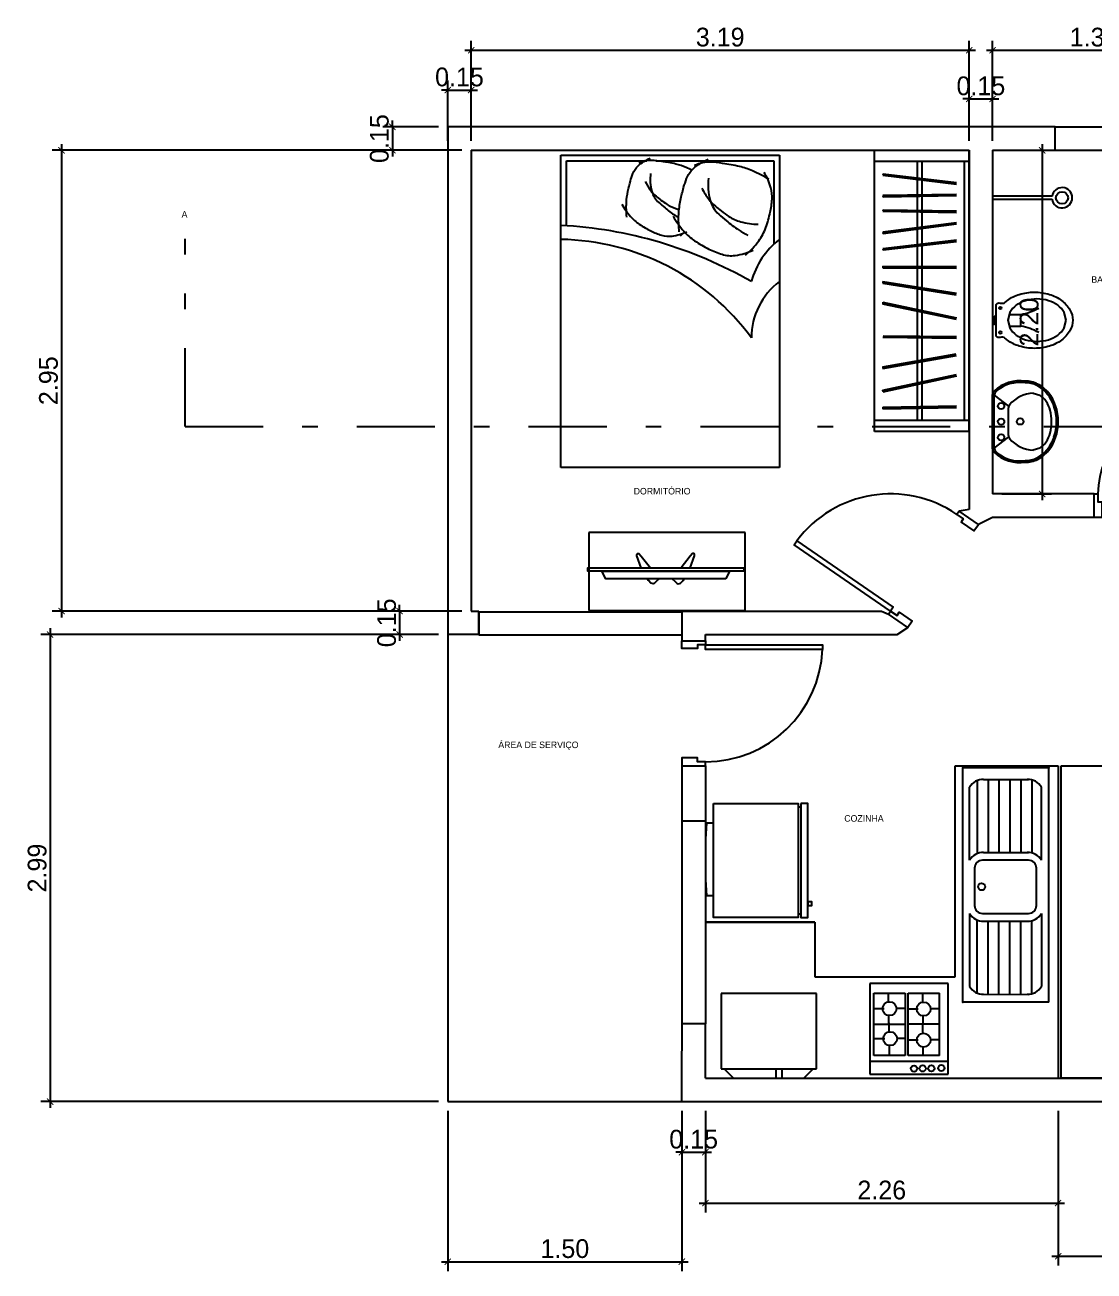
# Model space of a CAD drawing. Header units: millimetres. Extents: x 84 to 817, y 52 to 1155.
# Drawn here: x 84.43 to 91.28, y 58.32 to 66.3 of the extents above; entities that cross this region are included whole.
import ezdxf

# ---------------------------------------------------------------- set-up
doc = ezdxf.new("R2010")
doc.units = ezdxf.units.MM
doc.linetypes.add('DASHDOT', pattern=[1, 0.5, -0.25, 0, -0.25])
for name, color, linetype in [('01', 1, 'Continuous'), ('02', 2, 'Continuous'), ('Alvenaria', 3, 'Continuous'), ('Cotas', 7, 'Continuous'), ('Esquadrias', 20, 'Continuous'), ('GIRO', 1, 'Continuous'), ('LAYOUT', 6, 'Continuous'), ('Linha Corte', 2, 'DASHDOT'), ('Moveis', 223, 'Continuous'), ('Piso', 8, 'Continuous'), ('Textos e Legendas', 7, 'Continuous')]:
    doc.layers.add(name, color=color, linetype=linetype)
doc.styles.add('CENTURY GOTHIC', font='GOTHIC.TTF')
doc.dimstyles.new('1_50', dxfattribs={"dimtxt": 0.12, "dimasz": 0.04, "dimexe": 0.06, "dimexo": 0.06, "dimgap": 0.02, "dimtad": 1, "dimzin": 0, "dimdsep": 46, "dimtxsty": 'CENTURY GOTHIC', "dimblk": 'ARCHTICK', "dimcen": 0.09, "dimdle": 0.04, "dimclrd": 256, "dimclre": 256, "dimclrt": 256, "dimadec": 0, "dimazin": 0, "dimtfac": 1, "dimtix": 1, "dimtmove": 0, "dimatfit": 3, "dimldrblk": 'ARCHTICK', "dimfxl": 0.06, "dimtolj": 1, "dimtzin": 0, "dimarcsym": 0})

# ---------------------------------------------------------------- blocks, each defined once
blk = doc.blocks.new('_ArchTick')
at = {"color": 0, "linetype": 'ByBlock', "const_width": 0.15}
blk.add_lwpolyline([(-0.5, -0.5), (0.5, 0.5)], dxfattribs=at)
blk = doc.blocks.new('*D14')
at = {"layer": 'Cotas', "lineweight": -2, "transparency": 16777216}
for p, q in [((87.083, 62.3929), (84.5363, 62.3929)), ((84.5963, 62.4329), (84.5963, 59.3629)), ((87.083, 59.4029), (84.5363, 59.4029))]:
    blk.add_line(p, q, dxfattribs=at)
at = {"layer": 'Defpoints', "color": 0, "transparency": 16777216}
for p in [(87.143, 62.3929), (84.5963, 59.4029), (87.143, 59.4029)]:
    blk.add_point(p, dxfattribs=at)
at = {"layer": 'Cotas', "lineweight": -2, "transparency": 16777216, "xscale": 0.04, "yscale": 0.04, "zscale": 0.04}
for p, rotation in [((84.5963, 62.3929), 90), ((84.5963, 59.4029), 270)]:
    blk.add_blockref('_ArchTick', p, dxfattribs=dict(at, rotation=rotation))
at = {"layer": 'Cotas', "transparency": 16777216, "insert": (84.5133, 60.8979), "char_height": 0.12, "attachment_point": 5, "rotation": 90, "style": 'CENTURY GOTHIC'}
blk.add_mtext('\\A1;2.99', dxfattribs=at)
blk = doc.blocks.new('*D15')
at = {"layer": 'Cotas', "lineweight": -2, "transparency": 16777216}
for p, q in [((87.143, 59.3429), (87.143, 58.3179)), ((88.643, 59.3429), (88.643, 58.3179)), ((87.103, 58.3779), (88.683, 58.3779))]:
    blk.add_line(p, q, dxfattribs=at)
at = {"layer": 'Defpoints', "color": 0, "transparency": 16777216}
for p in [(87.143, 59.4029), (88.643, 59.4029), (88.643, 58.3779)]:
    blk.add_point(p, dxfattribs=at)
at = {"layer": 'Cotas', "lineweight": -2, "transparency": 16777216, "xscale": 0.04, "yscale": 0.04, "zscale": 0.04, "rotation": 180}
blk.add_blockref('_ArchTick', (87.143, 58.3779), dxfattribs=at)
at = {"layer": 'Cotas', "lineweight": -2, "transparency": 16777216, "xscale": 0.04, "yscale": 0.04, "zscale": 0.04}
blk.add_blockref('_ArchTick', (88.643, 58.3779), dxfattribs=at)
at = {"layer": 'Cotas', "transparency": 16777216, "insert": (87.893, 58.461), "char_height": 0.12, "attachment_point": 5, "style": 'CENTURY GOTHIC'}
blk.add_mtext('\\A1;1.50', dxfattribs=at)
blk = doc.blocks.new('*D16')
at = {"layer": 'Cotas', "lineweight": -2, "transparency": 16777216}
for p, q in [((87.293, 65.5529), (87.293, 66.1939)), ((90.483, 65.5529), (90.483, 66.1939)), ((87.253, 66.1339), (90.523, 66.1339))]:
    blk.add_line(p, q, dxfattribs=at)
at = {"layer": 'Defpoints', "color": 0, "transparency": 16777216}
for p in [(90.483, 66.1339), (87.293, 65.4929), (90.483, 65.4929)]:
    blk.add_point(p, dxfattribs=at)
at = {"layer": 'Cotas', "lineweight": -2, "transparency": 16777216, "xscale": 0.04, "yscale": 0.04, "zscale": 0.04, "rotation": 180}
blk.add_blockref('_ArchTick', (87.293, 66.1339), dxfattribs=at)
at = {"layer": 'Cotas', "lineweight": -2, "transparency": 16777216, "xscale": 0.04, "yscale": 0.04, "zscale": 0.04}
blk.add_blockref('_ArchTick', (90.483, 66.1339), dxfattribs=at)
at = {"layer": 'Cotas', "transparency": 16777216, "insert": (88.888, 66.2169), "char_height": 0.12, "attachment_point": 5, "style": 'CENTURY GOTHIC'}
blk.add_mtext('\\A1;3.19', dxfattribs=at)
blk = doc.blocks.new('*D17')
at = {"layer": 'Cotas', "lineweight": -2, "transparency": 16777216}
for p, q in [((84.669, 65.5329), (84.669, 62.5029)), ((87.233, 65.4929), (84.609, 65.4929)), ((87.233, 62.5429), (84.609, 62.5429))]:
    blk.add_line(p, q, dxfattribs=at)
at = {"layer": 'Defpoints', "color": 0, "transparency": 16777216}
for p in [(87.293, 65.4929), (84.669, 62.5429), (87.293, 62.5429)]:
    blk.add_point(p, dxfattribs=at)
at = {"layer": 'Cotas', "lineweight": -2, "transparency": 16777216, "xscale": 0.04, "yscale": 0.04, "zscale": 0.04}
for p, rotation in [((84.669, 65.4929), 90), ((84.669, 62.5429), 270)]:
    blk.add_blockref('_ArchTick', p, dxfattribs=dict(at, rotation=rotation))
at = {"layer": 'Cotas', "transparency": 16777216, "insert": (84.5859, 64.0179), "char_height": 0.12, "attachment_point": 5, "rotation": 90, "style": 'CENTURY GOTHIC'}
blk.add_mtext('\\A1;2.95', dxfattribs=at)
blk = doc.blocks.new('*D18')
at = {"layer": 'Cotas', "lineweight": -2, "transparency": 16777216}
for p, q in [((90.633, 65.5529), (90.633, 66.1938)), ((91.933, 65.5529), (91.933, 66.1938)), ((90.593, 66.1338), (91.973, 66.1338))]:
    blk.add_line(p, q, dxfattribs=at)
at = {"layer": 'Defpoints', "color": 0, "transparency": 16777216}
for p in [(91.933, 66.1338), (90.633, 65.4929), (91.933, 65.4929)]:
    blk.add_point(p, dxfattribs=at)
at = {"layer": 'Cotas', "lineweight": -2, "transparency": 16777216, "xscale": 0.04, "yscale": 0.04, "zscale": 0.04, "rotation": 180}
blk.add_blockref('_ArchTick', (90.633, 66.1338), dxfattribs=at)
at = {"layer": 'Cotas', "lineweight": -2, "transparency": 16777216, "xscale": 0.04, "yscale": 0.04, "zscale": 0.04}
blk.add_blockref('_ArchTick', (91.933, 66.1338), dxfattribs=at)
at = {"layer": 'Cotas', "transparency": 16777216, "insert": (91.283, 66.2168), "char_height": 0.12, "attachment_point": 5, "style": 'CENTURY GOTHIC'}
blk.add_mtext('\\A1;1.30', dxfattribs=at)
blk = doc.blocks.new('*D22')
at = {"layer": 'Cotas', "lineweight": -2, "transparency": 16777216}
for p, q in [((90.9506, 65.5329), (90.9506, 63.2529)), ((90.693, 65.4929), (91.0106, 65.4929)), ((90.693, 63.2929), (91.0106, 63.2929))]:
    blk.add_line(p, q, dxfattribs=at)
at = {"layer": 'Defpoints', "color": 0, "transparency": 16777216}
for p in [(90.633, 65.4929), (90.633, 63.2929), (90.9506, 63.2929)]:
    blk.add_point(p, dxfattribs=at)
at = {"layer": 'Cotas', "lineweight": -2, "transparency": 16777216, "xscale": 0.04, "yscale": 0.04, "zscale": 0.04}
for p, rotation in [((90.9506, 65.4929), 90), ((90.9506, 63.2929), 270)]:
    blk.add_blockref('_ArchTick', p, dxfattribs=dict(at, rotation=rotation))
at = {"layer": 'Cotas', "transparency": 16777216, "insert": (90.8676, 64.3929), "char_height": 0.12, "attachment_point": 5, "rotation": 90, "style": 'CENTURY GOTHIC'}
blk.add_mtext('\\A1;2.20', dxfattribs=at)
blk = doc.blocks.new('*D23')
at = {"layer": 'Cotas', "lineweight": -2, "transparency": 16777216}
for p, q in [((87.143, 65.5529), (87.143, 65.9388)), ((87.293, 65.5529), (87.293, 65.9388)), ((87.143, 65.8788), (87.103, 65.8788)), ((87.143, 65.8788), (87.293, 65.8788)), ((87.293, 65.8788), (87.333, 65.8788))]:
    blk.add_line(p, q, dxfattribs=at)
at = {"layer": 'Defpoints', "color": 0, "transparency": 16777216}
for p in [(87.293, 65.8788), (87.143, 65.4929), (87.293, 65.4929)]:
    blk.add_point(p, dxfattribs=at)
at = {"layer": 'Cotas', "lineweight": -2, "transparency": 16777216, "xscale": 0.04, "yscale": 0.04, "zscale": 0.04}
blk.add_blockref('_ArchTick', (87.143, 65.8788), dxfattribs=at)
at = {"layer": 'Cotas', "lineweight": -2, "transparency": 16777216, "xscale": 0.04, "yscale": 0.04, "zscale": 0.04, "rotation": 180}
blk.add_blockref('_ArchTick', (87.293, 65.8788), dxfattribs=at)
at = {"layer": 'Cotas', "transparency": 16777216, "insert": (87.218, 65.9618), "char_height": 0.12, "attachment_point": 5, "style": 'CENTURY GOTHIC'}
blk.add_mtext('\\A1;0.15', dxfattribs=at)
blk = doc.blocks.new('*D24')
at = {"layer": 'Cotas', "lineweight": -2, "transparency": 16777216}
for p, q in [((86.7881, 65.6429), (86.7881, 65.6829)), ((87.083, 65.6429), (86.7281, 65.6429)), ((86.7881, 65.6429), (86.7881, 65.4929)), ((87.083, 65.4929), (86.7281, 65.4929)), ((86.7881, 65.4929), (86.7881, 65.4529))]:
    blk.add_line(p, q, dxfattribs=at)
at = {"layer": 'Defpoints', "color": 0, "transparency": 16777216}
for p in [(87.143, 65.6429), (86.7881, 65.4929), (87.143, 65.4929)]:
    blk.add_point(p, dxfattribs=at)
at = {"layer": 'Cotas', "lineweight": -2, "transparency": 16777216, "xscale": 0.04, "yscale": 0.04, "zscale": 0.04}
for p, rotation in [((86.7881, 65.6429), 270), ((86.7881, 65.4929), 90)]:
    blk.add_blockref('_ArchTick', p, dxfattribs=dict(at, rotation=rotation))
at = {"layer": 'Cotas', "transparency": 16777216, "insert": (86.7051, 65.5679), "char_height": 0.12, "attachment_point": 5, "rotation": 90, "style": 'CENTURY GOTHIC'}
blk.add_mtext('\\A1;0.15', dxfattribs=at)
blk = doc.blocks.new('*D25')
at = {"layer": 'Cotas', "lineweight": -2, "transparency": 16777216}
for p, q in [((90.483, 65.8219), (90.443, 65.8219)), ((90.483, 65.7029), (90.483, 65.8819)), ((90.483, 65.8219), (90.633, 65.8219)), ((90.633, 65.7029), (90.633, 65.8819)), ((90.633, 65.8219), (90.673, 65.8219))]:
    blk.add_line(p, q, dxfattribs=at)
at = {"layer": 'Defpoints', "color": 0, "transparency": 16777216}
for p in [(90.633, 65.8219), (90.483, 65.6429), (90.633, 65.6429)]:
    blk.add_point(p, dxfattribs=at)
at = {"layer": 'Cotas', "lineweight": -2, "transparency": 16777216, "xscale": 0.04, "yscale": 0.04, "zscale": 0.04}
blk.add_blockref('_ArchTick', (90.483, 65.8219), dxfattribs=at)
at = {"layer": 'Cotas', "lineweight": -2, "transparency": 16777216, "xscale": 0.04, "yscale": 0.04, "zscale": 0.04, "rotation": 180}
blk.add_blockref('_ArchTick', (90.633, 65.8219), dxfattribs=at)
at = {"layer": 'Cotas', "transparency": 16777216, "insert": (90.558, 65.9049), "char_height": 0.12, "attachment_point": 5, "style": 'CENTURY GOTHIC'}
blk.add_mtext('\\A1;0.15', dxfattribs=at)
blk = doc.blocks.new('*D31')
at = {"layer": 'Cotas', "lineweight": -2, "transparency": 16777216}
for p, q in [((86.8347, 62.5429), (86.8347, 62.5829)), ((87.083, 62.5429), (86.7747, 62.5429)), ((86.8347, 62.5429), (86.8347, 62.3929)), ((87.083, 62.3929), (86.7747, 62.3929)), ((86.8347, 62.3929), (86.8347, 62.3529))]:
    blk.add_line(p, q, dxfattribs=at)
at = {"layer": 'Defpoints', "color": 0, "transparency": 16777216}
for p in [(87.143, 62.5429), (86.8347, 62.3929), (87.143, 62.3929)]:
    blk.add_point(p, dxfattribs=at)
at = {"layer": 'Cotas', "lineweight": -2, "transparency": 16777216, "xscale": 0.04, "yscale": 0.04, "zscale": 0.04}
for p, rotation in [((86.8347, 62.5429), 270), ((86.8347, 62.3929), 90)]:
    blk.add_blockref('_ArchTick', p, dxfattribs=dict(at, rotation=rotation))
at = {"layer": 'Cotas', "transparency": 16777216, "insert": (86.7517, 62.4679), "char_height": 0.12, "attachment_point": 5, "rotation": 90, "style": 'CENTURY GOTHIC'}
blk.add_mtext('\\A1;0.15', dxfattribs=at)
blk = doc.blocks.new('*D32')
at = {"layer": 'Cotas', "lineweight": -2, "transparency": 16777216}
for p, q in [((88.643, 59.3429), (88.643, 59.0186)), ((88.793, 59.3429), (88.793, 59.0186)), ((88.643, 59.0786), (88.603, 59.0786)), ((88.643, 59.0786), (88.793, 59.0786)), ((88.793, 59.0786), (88.833, 59.0786))]:
    blk.add_line(p, q, dxfattribs=at)
at = {"layer": 'Defpoints', "color": 0, "transparency": 16777216}
for p in [(88.643, 59.4029), (88.793, 59.4029), (88.793, 59.0786)]:
    blk.add_point(p, dxfattribs=at)
at = {"layer": 'Cotas', "lineweight": -2, "transparency": 16777216, "xscale": 0.04, "yscale": 0.04, "zscale": 0.04}
blk.add_blockref('_ArchTick', (88.643, 59.0786), dxfattribs=at)
at = {"layer": 'Cotas', "lineweight": -2, "transparency": 16777216, "xscale": 0.04, "yscale": 0.04, "zscale": 0.04, "rotation": 180}
blk.add_blockref('_ArchTick', (88.793, 59.0786), dxfattribs=at)
at = {"layer": 'Cotas', "transparency": 16777216, "insert": (88.718, 59.1616), "char_height": 0.12, "attachment_point": 5, "style": 'CENTURY GOTHIC'}
blk.add_mtext('\\A1;0.15', dxfattribs=at)
blk = doc.blocks.new('*D33')
at = {"layer": 'Cotas', "lineweight": -2, "transparency": 16777216}
for p, q in [((88.793, 59.3429), (88.793, 58.6931)), ((91.053, 59.3429), (91.053, 58.6931)), ((88.753, 58.7531), (91.093, 58.7531))]:
    blk.add_line(p, q, dxfattribs=at)
at = {"layer": 'Defpoints', "color": 0, "transparency": 16777216}
for p in [(88.793, 59.4029), (91.053, 59.4029), (91.053, 58.7531)]:
    blk.add_point(p, dxfattribs=at)
at = {"layer": 'Cotas', "lineweight": -2, "transparency": 16777216, "xscale": 0.04, "yscale": 0.04, "zscale": 0.04, "rotation": 180}
blk.add_blockref('_ArchTick', (88.793, 58.7531), dxfattribs=at)
at = {"layer": 'Cotas', "lineweight": -2, "transparency": 16777216, "xscale": 0.04, "yscale": 0.04, "zscale": 0.04}
blk.add_blockref('_ArchTick', (91.053, 58.7531), dxfattribs=at)
at = {"layer": 'Cotas', "transparency": 16777216, "insert": (89.923, 58.8361), "char_height": 0.12, "attachment_point": 5, "style": 'CENTURY GOTHIC'}
blk.add_mtext('\\A1;2.26', dxfattribs=at)
blk = doc.blocks.new('*D34')
at = {"layer": 'Cotas', "lineweight": -2, "transparency": 16777216}
for p, q in [((91.053, 59.3429), (91.053, 58.3532)), ((94.103, 59.3429), (94.103, 58.3532)), ((91.013, 58.4132), (94.143, 58.4132))]:
    blk.add_line(p, q, dxfattribs=at)
at = {"layer": 'Defpoints', "color": 0, "transparency": 16777216}
for p in [(91.053, 59.4029), (94.103, 59.4029), (94.103, 58.4132)]:
    blk.add_point(p, dxfattribs=at)
at = {"layer": 'Cotas', "lineweight": -2, "transparency": 16777216, "xscale": 0.04, "yscale": 0.04, "zscale": 0.04, "rotation": 180}
blk.add_blockref('_ArchTick', (91.053, 58.4132), dxfattribs=at)
at = {"layer": 'Cotas', "lineweight": -2, "transparency": 16777216, "xscale": 0.04, "yscale": 0.04, "zscale": 0.04}
blk.add_blockref('_ArchTick', (94.103, 58.4132), dxfattribs=at)
at = {"layer": 'Cotas', "transparency": 16777216, "insert": (92.578, 58.4962), "char_height": 0.12, "attachment_point": 5, "style": 'CENTURY GOTHIC'}
blk.add_mtext('\\A1;3.05', dxfattribs=at)
blk = doc.blocks.new('novo bloco01')
at = {"layer": 'Moveis'}
for p, q in [((0.08, 0), (0, 0)), ((0, 0), (0, -0.5)), ((0.58, 0), (0.08, 0)), ((0.08, -0.5), (0.08, 0)), ((0.58, -0.5), (0.58, 0)), ((0.1181, -0.2257), (0.1181, -0.0257)), ((0.1181, -0.0257), (0.3181, -0.0257)), ((0.2252, -0.0948), (0.2252, -0.0297)), ((0.3181, -0.0257), (0.5181, -0.0257)), ((0.3181, -0.0257), (0.3181, -0.2257)), ((0.4172, -0.0908), (0.4172, -0.0257)), ((0.5181, -0.0257), (0.5181, -0.2257)), ((0.1811, -0.1228), (0.1273, -0.1228)), ((0.2702, -0.1228), (0.3273, -0.1228)), ((0.3732, -0.1188), (0.3193, -0.1188)), ((0.4622, -0.1188), (0.5193, -0.1188)), ((0.5181, -0.2257), (0.1181, -0.2257)), ((0.2273, -0.2297), (0.2273, -0.1797)), ((0.4193, -0.2257), (0.4193, -0.1757)), ((0.1183, -0.4446), (0.1183, -0.2446)), ((0.1183, -0.2446), (0.5183, -0.2446)), ((0.2162, -0.3097), (0.2162, -0.2446)), ((0.3183, -0.4446), (0.3183, -0.2446)), ((0.4152, -0.3097), (0.4152, -0.2446)), ((0.5183, -0.2446), (0.5183, -0.4446)), ((0.1721, -0.3377), (0.1183, -0.3377)), ((0.2183, -0.4446), (0.2183, -0.3946)), ((0.2612, -0.3377), (0.3183, -0.3377)), ((0.3712, -0.3377), (0.3173, -0.3377)), ((0.4173, -0.4446), (0.4173, -0.3946)), ((0.4602, -0.3377), (0.5173, -0.3377)), ((0.1183, -0.4446), (0.2183, -0.4446)), ((0.2183, -0.4446), (0.3183, -0.4446)), ((0.3183, -0.4446), (0.5183, -0.4446)), ((0, -0.5), (0.08, -0.5)), ((0.08, -0.5), (0.58, -0.5))]:
    blk.add_line(p, q, dxfattribs=at)
for centre, radius in [((0.2262, -0.1288), 0.0444), ((0.4182, -0.1248), 0.0444), ((0.0349, -0.2822), 0.02), ((0.0356, -0.338), 0.02), ((0.2172, -0.3437), 0.0444), ((0.4162, -0.3437), 0.0444), ((0.0362, -0.3937), 0.02), ((0.0378, -0.4564), 0.02)]:
    blk.add_circle(centre, radius, dxfattribs=at)
blk = doc.blocks.new('Geladeira_Superior')
for points in [[(0.2313, -0.0515), (0.2313, -0.0073), (0.1313, 0), (-0.1313, 0), (-0.2313, -0.0073), (-0.2313, -0.0515)], [(-0.3508, -0.6109), (-0.3508, -0.5952)], [(0.3351, -0.5952), (0.3351, -0.6109)]]:
    blk.add_lwpolyline(points)
for points in [[(0.3569, -0.0515), (0.3569, -0.5952), (-0.3726, -0.5952), (-0.3726, -0.0515)], [(0.3569, -0.6109), (-0.3726, -0.6109), (-0.3726, -0.657), (0.3569, -0.657)], [(-0.2957, -0.657), (-0.2957, -0.6813), (-0.2715, -0.6813), (-0.2715, -0.657)]]:
    blk.add_lwpolyline(points, close=True)
blk = doc.blocks.new('Forno1p')
at = {"layer": '01', "color": 200}
for p, q in [((-0.085, 0), (-0.085, -0.06)), ((-0.045, -0.06), (-0.045, 0))]:
    blk.add_line(p, q, dxfattribs=at)
at = {"layer": '02', "color": 200}
for p, q in [((-0.285, -0.06), (-0.225, 0)), ((0.225, 0), (-0.225, 0)), ((0.305, -0.06), (-0.305, -0.06)), ((-0.305, -0.06), (-0.305, -0.543)), ((0.285, -0.06), (0.225, 0)), ((0.305, -0.543), (0.305, -0.06)), ((-0.305, -0.543), (0.305, -0.543))]:
    blk.add_line(p, q, dxfattribs=at)
blk = doc.blocks.new('P80E')
for points in [[(0.025, 0.15), (0.025, 0.9), (0.055, 0.9), (0.055, 0.15)], [(0, 0.15), (0.025, 0.15), (0.025, 0.1), (0.05, 0.1), (0.05, 0), (0, 0)], [(0.8, 0.15), (0.775, 0.15), (0.775, 0.1), (0.75, 0.1), (0.75, 0), (0.8, 0)]]:
    blk.add_lwpolyline(points, close=True)
at = {"layer": 'GIRO'}
blk.add_arc((0.024375, 0.15), 0.750625, 0, 87.6617213, dxfattribs=at)
blk = doc.blocks.new('P60D')
for points in [[(-0.025, 0.15), (-0.025, 0.7), (-0.055, 0.7), (-0.055, 0.15)], [(-0.6, 0.15), (-0.575, 0.15), (-0.575, 0.1), (-0.55, 0.1), (-0.55, 0), (-0.6, 0)], [(0, 0.15), (-0.025, 0.15), (-0.025, 0.1), (-0.05, 0.1), (-0.05, 0), (0, 0)]]:
    blk.add_lwpolyline(points, close=True)
at = {"layer": 'GIRO'}
blk.add_arc((-0.025, 0.15), 0.55, 90, 180, dxfattribs=at)
blk = doc.blocks.new('Janela_50')
at = {"layer": 'Esquadrias'}
for p, q in [((98.076, 63.7575), (98.576, 63.7575)), ((98.076, 63.6075), (98.076, 63.7575)), ((98.576, 63.7575), (98.576, 63.6075)), ((98.576, 63.6075), (98.076, 63.6075))]:
    blk.add_line(p, q, dxfattribs=at)
blk = doc.blocks.new('JANELA_130')
at = {"layer": 'Esquadrias'}
for p, q in [((98.1422, 64.4692), (99.4422, 64.4692)), ((98.1422, 64.3192), (98.1422, 64.4692)), ((99.4422, 64.4692), (99.4422, 64.3192)), ((99.4422, 64.3192), (98.1422, 64.3192))]:
    blk.add_line(p, q, dxfattribs=at)
blk = doc.blocks.new('PiaP1')
for p, q in [((0, -0.1741), (0, 0.1741)), ((0.0107, -0.1694), (0.0107, 0.1694)), ((0.2599, 0.1827), (0.302, 0.1703)), ((0.101, -0.0888), (0.101, 0.0888)), ((0.302, -0.1703), (0.2599, -0.1827))]:
    blk.add_line(p, q)
for points in [[(0.0107, 0.1687), (0.1026, 0.0984)], [(0.0107, -0.1687), (0.1026, -0.0984)]]:
    blk.add_lwpolyline(points)
for centre, radius in [((0.0545, 0.1003), 0.0201), ((0.0545, 0.0003), 0.0201), ((0.1769, 0.0019), 0.0208), ((0.0545, -0.1003), 0.0201)]:
    blk.add_circle(centre, radius)
for centre, radius, start, end in [((0.1765, 0.019), 0.2433, 82.08429, 133.37226), ((0.1765, 0.019), 0.2326, 81.90015, 132.07588), ((0.21, 0.0891), 0.1602, 62.84962, 90.26476), ((0.21, 0.0891), 0.1709, 62.84962, 90), ((0.188, 0.0461), 0.2192, 38.92754, 62.84962), ((0.03, 0.1741), 0.03, 133.37226, 180), ((0.0407, 0.1694), 0.03, 132.07588, 180), ((0.2733, -0.0367), 0.2198, 93.49793, 138.60967), ((0.188, 0.0461), 0.2085, 38.92754, 62.84962), ((0.2276, 0.0547), 0.1374, 32.79222, 57.26201), ((0.1534, 0.0182), 0.2529, 18.49803, 38.92754), ((0.1534, 0.0182), 0.2637, 18.49803, 38.92754), ((0.131, 0.0888), 0.03, 138.60967, 180), ((0.1763, 0.0217), 0.1985, 14.94191, 32.79222), ((0.099, 0), 0.3102, 360, 18.49803), ((0.099, 0), 0.321, 0, 18.49803), ((0.0951, 0), 0.2826, 0, 14.94191), ((0.1763, -0.0217), 0.1985, 327.20778, 345.05809), ((0.0951, 0), 0.2826, 345.05809, 0), ((0.099, 0), 0.3102, 341.50197, 0), ((0.099, 0), 0.321, 341.50197, 0), ((0.131, -0.0888), 0.03, 180, 221.39033), ((0.2733, 0.0367), 0.2198, 221.39033, 266.50207), ((0.2276, -0.0547), 0.1374, 302.73799, 327.20778), ((0.1534, -0.0182), 0.2529, 321.07246, 341.50197), ((0.1534, -0.0182), 0.2637, 321.07246, 341.50197), ((0.03, -0.1741), 0.03, 180, 226.62774), ((0.1765, -0.019), 0.2433, 226.62774, 277.91571), ((0.0407, -0.1694), 0.03, 180, 227.92412), ((0.1765, -0.019), 0.2326, 227.92412, 278.09985), ((0.21, -0.0891), 0.1602, 269.73524, 297.15038), ((0.188, -0.0461), 0.2085, 297.15038, 321.07246), ((0.188, -0.0461), 0.2192, 297.15038, 321.07246), ((0.21, -0.0891), 0.1709, 270, 297.15038)]:
    blk.add_arc(centre, radius, start, end)
blk = doc.blocks.new('Bacia_convencional-p')
for p, q in [((0.1002, 0.0247), (0.088, 0.0247)), ((0.1002, -0.0247), (0.088, -0.0247))]:
    blk.add_line(p, q)
for points in [[(0.1, -0.1018), (0.1, 0.1018, -0.167003), (0.116, 0.1112, 0.085706), (0.1508, 0.1095, -0.035259), (0.1718, 0.1273, -0.084756), (0.2482, 0.1656, -0.073988), (0.345, 0.18, -0.073988), (0.4418, 0.1656, -0.084756), (0.5182, 0.1273, -0.106347), (0.5727, 0.0658, -0.129052), (0.59, 0, -0.129052), (0.5727, -0.0658, -0.106347), (0.5182, -0.1273, -0.084756), (0.4418, -0.1656, -0.073988), (0.345, -0.18, -0.073988), (0.2482, -0.1656, -0.084756), (0.1718, -0.1273, -0.035259), (0.1508, -0.1095, 0.085706), (0.116, -0.1112, -0.167003)], [(0.5488, 0.0004), (0.5357, 0.0499, 0.106525), (0.4939, 0.0964, 0.083995), (0.4354, 0.1253, 0.072933), (0.3612, 0.1362, 0.072933), (0.2871, 0.1253, 0.083995), (0.2286, 0.0964, 0.106525), (0.1868, 0.0499), (0.1736, 0.0004), (0.1868, -0.0491, 0.106525), (0.2286, -0.0956, 0.083995), (0.2871, -0.1245, 0.072933), (0.3612, -0.1353, 0.072933), (0.4354, -0.1245, 0.083995), (0.4939, -0.0956, 0.106525), (0.5357, -0.0491)]]:
    blk.add_lwpolyline(points, format="xyb", close=True)
blk.add_lwpolyline([(0.0862, 0.0269), (0.088, 0.0269), (0.088, 0), (0.088, -0.0269), (0.0862, -0.0269), (0.0862, 0)], close=True)
for points in [[(0.1834, 0.0372), (0.2577, 0.0372)], [(0.2577, -0.0372), (0.2577, 0.0372)], [(0.1836, -0.0372), (0.2577, -0.0372)]]:
    blk.add_lwpolyline(points)
for centre in [(0.1259, 0.0783), (0.1259, -0.0783)]:
    blk.add_circle(centre, 0.00811)
for centre, start, end in [((0.1921, 0.4008), 280.22431, 299.20624), ((0.1921, -0.4008), 60.79376, 79.77569)]:
    blk.add_arc(centre, 0.3695, start, end)
blk = doc.blocks.new('CHUVEIRO3')
blk.add_lwpolyline([(0.0093, 0.3806, 13.921594), (-0.0093, 0.3806), (-0.0093, 0), (0.0093, 0)], format="xyb", close=True)
blk.add_circle((0.0002, 0.4447), 0.0388)
blk = doc.blocks.new('pia')
at = {"color": 0}
for p, q in [((58.7401, 55.4813), (58.7401, 56.0313)), ((58.7401, 56.0313), (60.2401, 56.0313)), ((60.2401, 55.4813), (60.2401, 56.0313)), ((58.7971, 55.9407), (59.2652, 55.9407)), ((59.3082, 55.9891), (58.84, 55.9891)), ((59.5982, 55.957), (59.3582, 55.957)), ((59.6482, 55.9891), (60.1163, 55.9891)), ((60.1592, 55.9407), (59.6911, 55.9407)), ((58.7902, 55.8991), (58.79, 55.6113)), ((58.7902, 55.8707), (59.2582, 55.8707)), ((59.2582, 55.8991), (59.2582, 55.6113)), ((59.3082, 55.907), (59.3082, 55.6113)), ((59.6482, 55.6113), (59.6482, 55.907)), ((59.6982, 55.8991), (59.6982, 55.6113)), ((60.1661, 55.8707), (59.6982, 55.8707)), ((60.1661, 55.8991), (60.1663, 55.6113)), ((58.7901, 55.8007), (59.2582, 55.8007)), ((60.1662, 55.8007), (59.6982, 55.8007)), ((58.7901, 55.7307), (59.2582, 55.7307)), ((60.1662, 55.7307), (59.6982, 55.7307)), ((58.79, 55.6607), (59.2582, 55.6607)), ((60.1663, 55.6607), (59.6982, 55.6607)), ((58.7928, 55.5907), (59.2609, 55.5907)), ((59.3082, 55.5292), (58.84, 55.5292)), ((59.3582, 55.5613), (59.5982, 55.5613)), ((59.6482, 55.5292), (60.1163, 55.5292)), ((60.1635, 55.5907), (59.6954, 55.5907)), ((58.7401, 55.4813), (60.2401, 55.4813))]:
    blk.add_line(p, q, dxfattribs=at)
blk.add_circle((59.4787, 55.912), 0.0227, dxfattribs=at)
for centre, radius, start, end in [((58.8871, 55.904), 0.0972, 118.98061, 182.86735), ((59.3553, 55.904), 0.0972, 118.98061, 182.86735), ((59.3582, 55.907), 0.05, 90, 180), ((59.5982, 55.907), 0.05, 0, 90), ((59.601, 55.904), 0.0972, 357.13265, 61.01939), ((60.0692, 55.904), 0.0972, 357.13265, 61.01939), ((58.8871, 55.6143), 0.0972, 177.13265, 241.01939), ((59.3553, 55.6143), 0.0972, 177.13265, 241.01939), ((59.3582, 55.6113), 0.05, 180, 270), ((59.5982, 55.6113), 0.05, 270, 0), ((59.601, 55.6143), 0.0972, 298.98061, 2.86735), ((60.0692, 55.6143), 0.0972, 298.98061, 2.86735)]:
    blk.add_arc(centre, radius, start, end, dxfattribs=at)
for p in [(58.7401, 56.0313), (60.2401, 56.0313), (60.2401, 56.0313), (60.2401, 55.4813)]:
    blk.add_point(p, dxfattribs=at)
blk = doc.blocks.new('CAMA-C')
for p, q in [((-0.6272, 1.0022), (0.7728, 1.0022)), ((-0.6272, -0.9978), (-0.6272, 1.0022)), ((-0.5912, 0.9662), (-0.0758, 0.9662)), ((-0.5912, 0.5504), (-0.5912, 0.9662)), ((-0.0188, 0.9662), (0.7368, 0.9662)), ((0.7368, 0.9662), (0.7368, 0.4315)), ((0.7728, 1.0022), (0.7728, -0.9978)), ((0.7728, -0.9978), (-0.6272, -0.9978))]:
    blk.add_line(p, q)
for points in [[(-0.2051, 0.6057, -0.034352), (-0.2075, 0.6977, -0.04249), (-0.1981, 0.7715, -0.015911), (-0.1821, 0.8357, -0.020937), (-0.1664, 0.8835, -0.121269), (-0.132, 0.9337, -0.080025), (-0.055, 0.9829)], [(0.2117, 0.9061, 0.014129), (0.1749, 0.9232, 0.04596), (0.1084, 0.945, 0.01901), (0.0199, 0.9616, 0.025886), (-0.0458, 0.968, 0.088683), (-0.0962, 0.9613, 0.020726), (-0.1275, 0.9499)], [(0.1306, 0.5103, -0.034352), (0.1276, 0.6237, -0.04249), (0.1392, 0.7148, -0.015911), (0.1589, 0.7939, -0.020937), (0.1783, 0.8529, -0.121269), (0.2207, 0.9148, -0.080025), (0.3158, 0.9756)], [(0.7047, 0.8477, 0.033461), (0.5993, 0.9019, 0.04596), (0.5172, 0.9287, 0.01901), (0.4082, 0.9493, 0.025886), (0.327, 0.9572, 0.088683), (0.2649, 0.9489, 0.020726), (0.2264, 0.9348)], [(-0.0525, 0.8853, 0.103492), (-0.0446, 0.7697, 0.14369), (0.0001, 0.6984, 0.007817), (0.0401, 0.664, 0.010698), (0.0703, 0.64, 0.020146), (0.1055, 0.6153, 0.007403), (0.1269, 0.602)], [(0.5543, 0.3618, 0.057152), (0.6403, 0.4534, 0.075208), (0.6853, 0.5378, 0.030275), (0.7135, 0.6362, 0.036967), (0.7256, 0.7192, 0.089016), (0.7177, 0.7933, 0.061822), (0.6753, 0.8914)], [(-0.0876, 0.8327, 0.040593), (-0.0514, 0.7753, 0.055645), (-0.0174, 0.7392, 0.015363), (0.0135, 0.7146, 0.01263), (0.0527, 0.6867, 0.082628), (0.1145, 0.6586, 0.010572), (0.1298, 0.6548)], [(0.3188, 0.8551, 0.103492), (0.3285, 0.7126, 0.14369), (0.3837, 0.6245, 0.007817), (0.4331, 0.5821, 0.010698), (0.4703, 0.5525, 0.020146), (0.5137, 0.5221, 0.015912), (0.5712, 0.4876)], [(0.2755, 0.7902, 0.040593), (0.3202, 0.7195, 0.055645), (0.3621, 0.675, 0.015363), (0.4002, 0.6445, 0.01263), (0.4486, 0.6101, 0.082628), (0.5248, 0.5754, 0.061291), (0.6361, 0.5597)], [(-0.2369, 0.6876, 0.050543), (-0.1814, 0.6097, 0.064376), (-0.125, 0.5601, 0.03352), (-0.0504, 0.5167, 0.039598), (0.0175, 0.4896, 0.109626), (0.0849, 0.484, 0.0754), (0.1787, 0.5116)], [(0.0913, 0.6112, 0.050543), (0.1598, 0.5152, 0.064376), (0.2294, 0.454, 0.03352), (0.3214, 0.4005, 0.039598), (0.4052, 0.367, 0.109626), (0.4883, 0.3601, 0.0754), (0.604, 0.3942)], [(0.1384, 0.4854, 0.020037), (0.1648, 0.5096, 0.075208)]]:
    blk.add_lwpolyline(points, format="xyb")
for centre, radius, start, end in [((-0.7728, -2.1884), 2.7445, 60.16037, 86.95887), ((-0.6505, -1.0792), 1.5416, 36.24325, 89.13368), ((1.0878, 0.0572), 0.5131, 127.87498, 164.74488), ((1.0428, -0.1678), 0.45, 126.8699, 180)]:
    blk.add_arc(centre, radius, start, end)
blk = doc.blocks.new('ARMARIO')
at = {"layer": 'LAYOUT'}
for p, q in [((0, -1.8), (0, 0)), ((0.0042, 0), (0.6042, 0)), ((0.6042, 0), (0.6042, -1.8)), ((0.0042, -0.07), (0.6042, -0.07)), ((0.2742, -0.1761), (0.2742, -0.07)), ((0.3042, -0.1797), (0.3042, -0.07)), ((0.5742, -0.07), (0.5742, -1.73)), ((0.0554, -0.1498), (0.0542, -0.1597)), ((0.0554, -0.1498), (0.5254, -0.2062)), ((0.0542, -0.1597), (0.5242, -0.2162)), ((0.2742, -0.2858), (0.2742, -0.1861)), ((0.3042, -0.2854), (0.3042, -0.1897)), ((0.5242, -0.2822), (0.0542, -0.289)), ((0.0542, -0.289), (0.0543, -0.299)), ((0.5243, -0.2922), (0.0543, -0.299)), ((0.2742, -0.3839), (0.2742, -0.2958)), ((0.3042, -0.3844), (0.3042, -0.2954)), ((0.0543, -0.3806), (0.0542, -0.3906)), ((0.0542, -0.3906), (0.5242, -0.3976)), ((0.0543, -0.3806), (0.5243, -0.3876)), ((0.2742, -0.4962), (0.2742, -0.3939)), ((0.3042, -0.4923), (0.3042, -0.3944)), ((0.5242, -0.4636), (0.0542, -0.5249)), ((0.5255, -0.4735), (0.0555, -0.5348)), ((0.0542, -0.5249), (0.0555, -0.5348)), ((0.2742, -0.6046), (0.2742, -0.5063)), ((0.3042, -0.6011), (0.3042, -0.5024)), ((0.5242, -0.5753), (0.0542, -0.6303)), ((0.0542, -0.6303), (0.0554, -0.6402)), ((0.5254, -0.5853), (0.0554, -0.6402)), ((0.2742, -0.7425), (0.2742, -0.6146)), ((0.3042, -0.7427), (0.3042, -0.6111)), ((0.0541, -0.7513), (0.5241, -0.7539)), ((0.0542, -0.7413), (0.5242, -0.7439)), ((0.0542, -0.7413), (0.0542, -0.7513)), ((0.2742, -0.8755), (0.2742, -0.7525)), ((0.3042, -0.8803), (0.3042, -0.7527)), ((0.0526, -0.8503), (0.5226, -0.9253)), ((0.0542, -0.8404), (0.5242, -0.9154)), ((0.0542, -0.8404), (0.0542, -0.8505)), ((0.2742, -1.0187), (0.2742, -0.8856)), ((0.3042, -1.0251), (0.3042, -0.8904)), ((0.0521, -0.9818), (0.5221, -1.0816)), ((0.0542, -0.972), (0.5242, -1.0718)), ((0.0542, -0.972), (0.0542, -0.9822)), ((0.2742, -1.1892), (0.2742, -1.0289)), ((0.3042, -1.1896), (0.3042, -1.0353)), ((0.0543, -1.1867), (0.5243, -1.1921)), ((0.0542, -1.1967), (0.5242, -1.2021)), ((0.2742, -1.3473), (0.2742, -1.1992)), ((0.3042, -1.342), (0.3042, -1.1996)), ((0.0524, -1.3867), (0.5224, -1.3032)), ((0.0542, -1.3966), (0.5242, -1.3131)), ((0.3042, -1.4824), (0.3042, -1.3522)), ((0.0542, -1.3864), (0.0542, -1.3966)), ((0.0542, -1.5365), (0.5242, -1.4348)), ((0.2742, -1.4889), (0.2742, -1.3575)), ((0.0563, -1.5463), (0.5263, -1.4446)), ((0.2742, -1.6406), (0.2742, -1.4991)), ((0.3042, -1.64), (0.3042, -1.4926)), ((0.0563, -1.5463), (0.0542, -1.5365)), ((0.054, -1.6446), (0.524, -1.636)), ((0.0542, -1.6446), (0.0542, -1.6546)), ((0.0542, -1.6546), (0.5242, -1.646)), ((0.2742, -1.73), (0.2742, -1.6506)), ((0.3042, -1.73), (0.3042, -1.65)), ((0.6042, -1.73), (0.0042, -1.73)), ((0.6042, -1.8), (0, -1.8))]:
    blk.add_line(p, q, dxfattribs=at)
blk = doc.blocks.new('balcao')
at = {"layer": 'Moveis'}
for p, q in [((93.4515, 63.0625), (93.4515, 62.5625)), ((94.4515, 63.0625), (93.4515, 63.0625)), ((94.4515, 62.5625), (94.4515, 63.0625)), ((93.4515, 62.5625), (94.4515, 62.5625))]:
    blk.add_line(p, q, dxfattribs=at)
blk = doc.blocks.new('TVV')
for points in [[(90.5447, 67.166), (90.5255, 67.1816), (90.5136, 67.1952), (90.507, 67.197), (90.4925, 67.1922), (90.4762, 67.1755), (90.4692, 67.166)], [(90.6292, 67.166), (90.6484, 67.1816), (90.6603, 67.1952), (90.6669, 67.197), (90.6814, 67.1922), (90.6977, 67.1755), (90.7047, 67.166)], [(90.4302, 67.0953), (90.43, 67.095), (90.4019, 67.0186), (90.4028, 67.0089), (90.4063, 67.0032), (90.4146, 67.0032), (90.4296, 67.0194), (90.4885, 67.0953)], [(90.7437, 67.0953), (90.7439, 67.095), (90.772, 67.0186), (90.7711, 67.0089), (90.7676, 67.0032), (90.7592, 67.0032), (90.7443, 67.0194), (90.6854, 67.0953)]]:
    blk.add_lwpolyline(points)
for points in [[(90.0877, 67.1162), (91.0862, 67.1162), (91.0862, 67.0953), (90.0877, 67.0953)], [(90.2022, 67.166), (90.9707, 67.166), (90.9954, 67.1162), (90.1776, 67.1162)]]:
    blk.add_lwpolyline(points, close=True)
blk = doc.blocks.new('mesa_sala')
at = {"layer": 'Moveis'}
for p, q in [((91.073, 61.5529), (91.573, 61.5529)), ((91.073, 59.5529), (91.073, 61.5529)), ((91.573, 61.5529), (91.573, 59.5529)), ((91.573, 59.5529), (91.073, 59.5529))]:
    blk.add_line(p, q, dxfattribs=at)

msp = doc.modelspace()

# ---------------------------------------------------------------- linework, layer by layer
at = {"layer": 'Alvenaria'}
for p, q in [((87.143, 65.6429), (87.143, 65.4929)), ((87.293, 65.6422), (87.143, 65.6429)), ((90.483, 65.6422), (87.293, 65.6422)), ((90.633, 65.6422), (90.483, 65.6422)), ((91.0341, 65.6422), (90.633, 65.6422)), ((87.143, 65.4929), (87.143, 62.5429)), ((87.293, 65.4929), (90.483, 65.4929)), ((87.293, 65.4929), (87.293, 62.5429)), ((90.483, 65.4929), (90.483, 63.1929)), ((90.633, 65.4929), (90.633, 63.2929)), ((90.633, 65.4929), (91.033, 65.4929)), ((91.283, 63.2929), (90.633, 63.2929)), ((91.283, 63.1429), (91.283, 63.2929)), ((90.483, 63.1929), (90.4183, 63.1824)), ((90.633, 63.1429), (90.542, 63.0976)), ((91.283, 63.1429), (90.633, 63.1429)), ((87.143, 62.5429), (87.143, 62.3929)), ((87.293, 62.5429), (87.343, 62.5429)), ((87.343, 62.5429), (87.343, 62.3929)), ((88.643, 62.5429), (89.9223, 62.5429)), ((89.9223, 62.5429), (89.9658, 62.5227)), ((87.343, 62.3929), (87.143, 62.3929)), ((88.643, 62.3929), (88.643, 62.3529)), ((88.793, 62.3529), (88.793, 62.3929)), ((88.793, 62.3929), (89.793, 62.3929)), ((89.793, 62.3929), (89.9223, 62.3929)), ((89.9223, 62.3929), (90.0223, 62.3929)), ((90.0223, 62.3929), (90.0895, 62.4378)), ((88.643, 62.3529), (88.793, 62.3529)), ((88.6437, 61.1999), (88.6437, 61.5529)), ((88.793, 61.5529), (88.793, 61.2029)), ((90.3934, 60.2012), (90.3934, 61.5529)), ((90.3934, 61.5529), (91.053, 61.5529)), ((91.053, 61.5529), (91.053, 59.5529)), ((88.7937, 60.5512), (89.4934, 60.5512)), ((89.4934, 60.5512), (89.4934, 60.2012)), ((89.4934, 60.2012), (90.3934, 60.2012)), ((88.643, 59.5529), (88.6437, 59.8999)), ((88.793, 59.5529), (88.793, 59.9029)), ((88.643, 59.4029), (88.643, 59.5529)), ((88.793, 59.5529), (91.053, 59.5529)), ((91.053, 59.5529), (94.103, 59.5529)), ((88.643, 59.4029), (88.793, 59.4029)), ((88.793, 59.4029), (91.053, 59.4029)), ((91.053, 59.4029), (94.103, 59.4029))]:
    msp.add_line(p, q, dxfattribs=at)
at = {"layer": 'Esquadrias'}
for q in [(88.7937, 60.5512), (89.4934, 60.2012)]:
    msp.add_line((89.4934, 60.5512), q, dxfattribs=at)
at = {"layer": 'Linha Corte'}
for q in [(85.4609, 64.9256), (98.2225, 63.7256)]:
    msp.add_line((85.4609, 63.7256), q, dxfattribs=at)
at = {"layer": 'Piso'}
for p, q in [((87.143, 62.3929), (87.143, 59.4029)), ((87.143, 59.4029), (88.643, 59.4029))]:
    msp.add_line(p, q, dxfattribs=at)

# ---------------------------------------------------------------- block references
at = {"layer": 'Esquadrias'}
for name, p in [('Janela_50', (-7.0419, 1.8847)), ('P60D', (91.883, 63.1429)), ('JANELA_130', (-10.7991, -1.9305))]:
    msp.add_blockref(name, p, dxfattribs=at)
for name, p, rotation in [('P80E', (90.0895, 62.4378), 55.55744793809486), ('P80E', (88.643, 62.3529), 270), ('JANELA_130', (24.3245, 159.3421), 270.000000000005)]:
    msp.add_blockref(name, p, dxfattribs=dict(at, rotation=rotation))
at = {"layer": 'Moveis'}
for name, p in [('CAMA-C', (88.4949, 64.46)), ('ARMARIO', (89.8766, 65.4929)), ('Bacia_convencional-p', (90.5559, 64.405)), ('PiaP1', (90.633, 63.7557)), ('balcao', (-5.4038, -0.0161)), ('mesa_sala', (0, 0))]:
    msp.add_blockref(name, p, dxfattribs=at)
for name, p, rotation in [('CHUVEIRO3', (90.633, 65.1891), 269.999999999998), ('TVV', (179.1261, 129.9149), 180), ('pia', (146.4745, 1.2996), 90), ('Geladeira_Superior', (88.793, 60.9538), 90), ('novo bloco01', (89.8474, 59.5795), 90), ('Forno1p', (89.1991, 59.5529), 180)]:
    msp.add_blockref(name, p, dxfattribs=dict(at, rotation=rotation))

# ---------------------------------------------------------------- texts
at = {"layer": 'Textos e Legendas', "style": 'CENTURY GOTHIC'}
msp.add_text('BANHO', height=0.04189, dxfattribs=at).set_placement((91.2652, 64.6446))
at = {"layer": 'Textos e Legendas', "attachment_point": 1, "style": 'CENTURY GOTHIC'}
for s, insert, char_height, width in [('A', (85.4381, 65.104), 0.0419, 0.59379), ('DORMITÓRIO', (88.3338, 63.3317), 0.04189, 0.934392), ('ÁREA DE SERVIÇO', (87.4669, 61.7078), 0.041892, 0.802422), ('COZINHA', (89.6828, 61.2369), 0.04189, 0.627382)]:
    msp.add_mtext(s, dxfattribs=dict(at, insert=insert, char_height=char_height, width=width))

# ---------------------------------------------------------------- dimensions: what is measured, and where the dimension line sits
at = {"layer": 'Cotas'}
for base, p1, p2, picture, middle in [((90.483, 66.1339), (87.293, 65.4929), (90.483, 65.4929), '*D16', (88.888, 66.2169)), ((91.933, 66.1338), (90.633, 65.4929), (91.933, 65.4929), '*D18', (91.283, 66.2168)), ((87.293, 65.8788), (87.143, 65.4929), (87.293, 65.4929), '*D23', (87.218, 65.9618)), ((90.633, 65.8219), (90.483, 65.6429), (90.633, 65.6429), '*D25', (90.558, 65.9049)), ((88.643, 58.3779), (87.143, 59.4029), (88.643, 59.4029), '*D15', (87.893, 58.461)), ((88.793, 59.0786), (88.643, 59.4029), (88.793, 59.4029), '*D32', (88.718, 59.1616)), ((91.053, 58.7531), (88.793, 59.4029), (91.053, 59.4029), '*D33', (89.923, 58.8361)), ((94.103, 58.4132), (91.053, 59.4029), (94.103, 59.4029), '*D34', (92.578, 58.4962))]:
    dim = msp.add_linear_dim(base=base, p1=p1, p2=p2, dimstyle='1_50', dxfattribs=at)
    dim.commit()
    dim.dimension.update_dxf_attribs({"geometry": picture, "text_midpoint": middle})
for base, p1, p2, picture, middle in [((86.7881, 65.4929), (87.143, 65.6429), (87.143, 65.4929), '*D24', (86.7051, 65.5679)), ((84.669, 62.5429), (87.293, 65.4929), (87.293, 62.5429), '*D17', (84.5859, 64.0179)), ((90.9506, 63.2929), (90.633, 65.4929), (90.633, 63.2929), '*D22', (90.8676, 64.3929)), ((86.8347, 62.3929), (87.143, 62.5429), (87.143, 62.3929), '*D31', (86.7517, 62.4679)), ((84.5963, 59.4029), (87.143, 62.3929), (87.143, 59.4029), '*D14', (84.5133, 60.8979))]:
    dim = msp.add_linear_dim(base=base, p1=p1, p2=p2, angle=90, dimstyle='1_50', dxfattribs=at)
    dim.commit()
    dim.dimension.update_dxf_attribs({"geometry": picture, "text_midpoint": middle})

doc.saveas('drawing.dxf')
